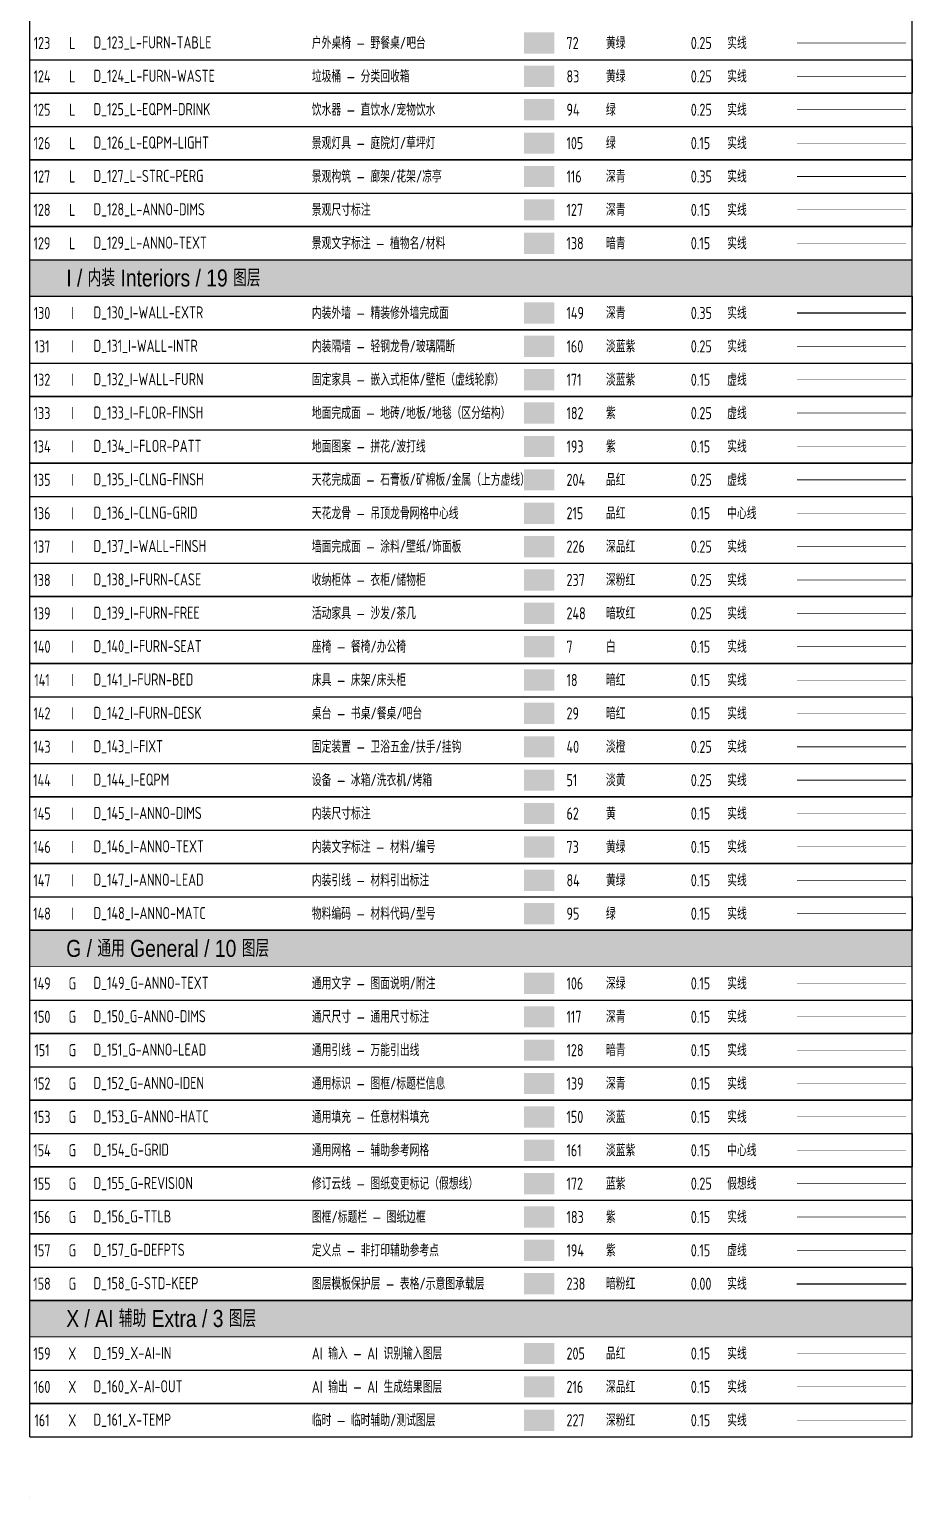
# Model space of a CAD drawing. Header units: metres. Extents: x 0 to 291, y -20 to 1919.
# Drawn here: x -0.2 to 291.2, y -20 to 464 of the extents above; entities that cross this region are included whole.
import ezdxf

# ---------------------------------------------------------------- set-up
doc = ezdxf.new("R2010")
doc.units = ezdxf.units.M
for name, pattern in [('Center', [3, -1, 1, -1]), ('Dashed', [1.5, -1.5]), ('Phantom', [5, -1, 1, -1, 1, -1])]:
    doc.linetypes.add(name, pattern=pattern)
for name, color, linetype, lineweight in [('D_123_L-FURN-TABLE', 72, 'Continuous', 25), ('D_124_L-FURN-WASTE', 83, 'Continuous', 25), ('D_125_L-EQPM-DRINK', 94, 'Continuous', 25), ('D_126_L-EQPM-LIGHT', 105, 'Continuous', 15), ('D_127_L-STRC-PERG', 116, 'Continuous', 35), ('D_128_L-ANNO-DIMS', 127, 'Continuous', 15), ('D_129_L-ANNO-TEXT', 138, 'Continuous', 15), ('D_130_I-WALL-EXTR', 149, 'Continuous', 35), ('D_131_I-WALL-INTR', 160, 'Continuous', 25), ('D_132_I-WALL-FURN', 171, 'Dashed', 15), ('D_133_I-FLOR-FINSH', 182, 'Dashed', 25), ('D_134_I-FLOR-PATT', 193, 'Continuous', 15), ('D_135_I-CLNG-FINSH', 204, 'Dashed', 25), ('D_136_I-CLNG-GRID', 215, 'Center', 15), ('D_137_I-WALL-FINSH', 226, 'Continuous', 25), ('D_138_I-FURN-CASE', 237, 'Continuous', 25), ('D_139_I-FURN-FREE', 248, 'Continuous', 25), ('D_140_I-FURN-SEAT', 7, 'Continuous', 15), ('D_141_I-FURN-BED', 18, 'Continuous', 15), ('D_142_I-FURN-DESK', 29, 'Continuous', 15), ('D_143_I-FIXT', 40, 'Continuous', 25), ('D_144_I-EQPM', 51, 'Continuous', 25), ('D_145_I-ANNO-DIMS', 62, 'Continuous', 15), ('D_146_I-ANNO-TEXT', 73, 'Continuous', 15), ('D_147_I-ANNO-LEAD', 84, 'Continuous', 15), ('D_148_I-ANNO-MATC', 95, 'Continuous', 15), ('D_149_G-ANNO-TEXT', 106, 'Continuous', 15), ('D_150_G-ANNO-DIMS', 117, 'Continuous', 15), ('D_151_G-ANNO-LEAD', 128, 'Continuous', 15), ('D_152_G-ANNO-IDEN', 139, 'Continuous', 15), ('D_153_G-ANNO-HATC', 150, 'Continuous', 15), ('D_154_G-GRID', 161, 'Center', 15), ('D_155_G-REVISION', 172, 'Phantom', 25), ('D_156_G-TTLB', 183, 'Continuous', 15), ('D_157_G-DEFPTS', 194, 'Dashed', 15)]:
    doc.layers.add(name, color=color, linetype=linetype, lineweight=lineweight)
doc.styles.add('DesignMate', font='hzs.shx', dxfattribs={"width": 0.85, "bigfont": 'gbcbig.shx'})
doc.styles.add('DM_GroupTitle', font='tgeng2.shx', dxfattribs={"width": 0.85, "bigfont": 'hzht.shx'})

# ---------------------------------------------------------------- blocks, each defined once
blk = doc.blocks.new('DesignMate_Table')
at = {"color": 250}
for points in [[(0, -1919), (0, 0)], [(291, -1919), (291, 0)], [(0, -1465), (291, -1465)], [(0, -1476), (291, -1476)], [(0, -1487), (291, -1487)], [(0, -1498), (291, -1498)], [(0, -1509), (291, -1509)], [(0, -1520), (291, -1520)], [(0, -1531), (291, -1531)], [(0, -1554), (291, -1554)], [(0, -1565), (291, -1565)], [(0, -1576), (291, -1576)], [(0, -1587), (291, -1587)], [(0, -1598), (291, -1598)], [(0, -1609), (291, -1609)], [(0, -1620), (291, -1620)], [(0, -1631), (291, -1631)], [(0, -1642), (291, -1642)], [(0, -1653), (291, -1653)], [(0, -1664), (291, -1664)], [(0, -1675), (291, -1675)], [(0, -1686), (291, -1686)], [(0, -1697), (291, -1697)], [(0, -1708), (291, -1708)], [(0, -1719), (291, -1719)], [(0, -1730), (291, -1730)], [(0, -1741), (291, -1741)], [(0, -1752), (291, -1752)], [(0, -1775), (291, -1775)], [(0, -1786), (291, -1786)], [(0, -1797), (291, -1797)], [(0, -1808), (291, -1808)], [(0, -1819), (291, -1819)], [(0, -1830), (291, -1830)], [(0, -1841), (291, -1841)], [(0, -1852), (291, -1852)], [(0, -1863), (291, -1863)], [(0, -1874), (291, -1874)], [(0, -1897), (291, -1897)], [(0, -1908), (291, -1908)], [(0, -1919), (291, -1919)]]:
    blk.add_lwpolyline(points, dxfattribs=at)
at = {"color": 9}
for points in [[(0, -1465), (291, -1465), (291, -1476), (0, -1476)], [(0, -1487), (291, -1487), (291, -1498), (0, -1498)], [(0, -1509), (291, -1509), (291, -1520), (0, -1520)], [(0, -1543), (291, -1543), (291, -1554), (0, -1554)], [(0, -1565), (291, -1565), (291, -1576), (0, -1576)], [(0, -1587), (291, -1587), (291, -1598), (0, -1598)], [(0, -1609), (291, -1609), (291, -1620), (0, -1620)], [(0, -1631), (291, -1631), (291, -1642), (0, -1642)], [(0, -1653), (291, -1653), (291, -1664), (0, -1664)], [(0, -1675), (291, -1675), (291, -1686), (0, -1686)], [(0, -1697), (291, -1697), (291, -1708), (0, -1708)], [(0, -1719), (291, -1719), (291, -1730), (0, -1730)], [(0, -1741), (291, -1741), (291, -1752), (0, -1752)], [(0, -1775), (291, -1775), (291, -1786), (0, -1786)], [(0, -1797), (291, -1797), (291, -1808), (0, -1808)], [(0, -1819), (291, -1819), (291, -1830), (0, -1830)], [(0, -1841), (291, -1841), (291, -1852), (0, -1852)], [(0, -1863), (291, -1863), (291, -1874), (0, -1874)], [(0, -1897), (291, -1897), (291, -1908), (0, -1908)]]:
    blk.add_lwpolyline(points, close=True, dxfattribs=at)
at = {"color": 250}
for points, const_width in [([(0, -1543), (291, -1543)], 0.25), ([(0, -1764), (291, -1764)], 0.25), ([(0, -1886), (291, -1886)], 0.25), ([(0, -1919), (291, -1919)], 0.35)]:
    blk.add_lwpolyline(points, dxfattribs=dict(at, const_width=const_width))
at = {"color": 72}
blk.add_solid([(163, -1456), (173, -1456), (163, -1463), (173, -1463)], dxfattribs=at)
at = {"color": 83}
blk.add_solid([(163, -1467), (173, -1467), (163, -1474), (173, -1474)], dxfattribs=at)
at = {"color": 94}
blk.add_solid([(163, -1478), (173, -1478), (163, -1485), (173, -1485)], dxfattribs=at)
at = {"color": 105}
blk.add_solid([(163, -1489), (173, -1489), (163, -1496), (173, -1496)], dxfattribs=at)
at = {"color": 116}
blk.add_solid([(163, -1500), (173, -1500), (163, -1507), (173, -1507)], dxfattribs=at)
at = {"color": 127}
blk.add_solid([(163, -1511), (173, -1511), (163, -1518), (173, -1518)], dxfattribs=at)
at = {"color": 138}
blk.add_solid([(163, -1522), (173, -1522), (163, -1529), (173, -1529)], dxfattribs=at)
at = {"color": 206}
for points in [[(0, -1531), (291, -1531), (0, -1543), (291, -1543)], [(0, -1752), (291, -1752), (0, -1764), (291, -1764)], [(0, -1874), (291, -1874), (0, -1886), (291, -1886)]]:
    blk.add_solid(points, dxfattribs=at)
at = {"color": 149}
blk.add_solid([(163, -1545), (173, -1545), (163, -1552), (173, -1552)], dxfattribs=at)
at = {"color": 160}
blk.add_solid([(163, -1556), (173, -1556), (163, -1563), (173, -1563)], dxfattribs=at)
at = {"color": 171}
blk.add_solid([(163, -1567), (173, -1567), (163, -1574), (173, -1574)], dxfattribs=at)
at = {"color": 182}
blk.add_solid([(163, -1578), (173, -1578), (163, -1585), (173, -1585)], dxfattribs=at)
at = {"color": 193}
blk.add_solid([(163, -1589), (173, -1589), (163, -1596), (173, -1596)], dxfattribs=at)
at = {"color": 204}
blk.add_solid([(163, -1600), (173, -1600), (163, -1607), (173, -1607)], dxfattribs=at)
at = {"color": 215}
blk.add_solid([(163, -1611), (173, -1611), (163, -1618), (173, -1618)], dxfattribs=at)
at = {"color": 226}
blk.add_solid([(163, -1622), (173, -1622), (163, -1629), (173, -1629)], dxfattribs=at)
at = {"color": 237}
blk.add_solid([(163, -1633), (173, -1633), (163, -1640), (173, -1640)], dxfattribs=at)
at = {"color": 248}
blk.add_solid([(163, -1644), (173, -1644), (163, -1651), (173, -1651)], dxfattribs=at)
at = {"color": 7}
blk.add_solid([(163, -1655), (173, -1655), (163, -1662), (173, -1662)], dxfattribs=at)
at = {"color": 18}
blk.add_solid([(163, -1666), (173, -1666), (163, -1673), (173, -1673)], dxfattribs=at)
at = {"color": 29}
blk.add_solid([(163, -1677), (173, -1677), (163, -1684), (173, -1684)], dxfattribs=at)
at = {"color": 40}
blk.add_solid([(163, -1688), (173, -1688), (163, -1695), (173, -1695)], dxfattribs=at)
at = {"color": 51}
blk.add_solid([(163, -1699), (173, -1699), (163, -1706), (173, -1706)], dxfattribs=at)
at = {"color": 62}
blk.add_solid([(163, -1710), (173, -1710), (163, -1717), (173, -1717)], dxfattribs=at)
at = {"color": 73}
blk.add_solid([(163, -1721), (173, -1721), (163, -1728), (173, -1728)], dxfattribs=at)
at = {"color": 84}
blk.add_solid([(163, -1732), (173, -1732), (163, -1739), (173, -1739)], dxfattribs=at)
at = {"color": 95}
blk.add_solid([(163, -1743), (173, -1743), (163, -1750), (173, -1750)], dxfattribs=at)
at = {"color": 106}
blk.add_solid([(163, -1766), (173, -1766), (163, -1773), (173, -1773)], dxfattribs=at)
at = {"color": 117}
blk.add_solid([(163, -1777), (173, -1777), (163, -1784), (173, -1784)], dxfattribs=at)
at = {"color": 128}
blk.add_solid([(163, -1788), (173, -1788), (163, -1795), (173, -1795)], dxfattribs=at)
at = {"color": 139}
blk.add_solid([(163, -1799), (173, -1799), (163, -1806), (173, -1806)], dxfattribs=at)
at = {"color": 150}
blk.add_solid([(163, -1810), (173, -1810), (163, -1817), (173, -1817)], dxfattribs=at)
at = {"color": 161}
blk.add_solid([(163, -1821), (173, -1821), (163, -1828), (173, -1828)], dxfattribs=at)
at = {"color": 172}
blk.add_solid([(163, -1832), (173, -1832), (163, -1839), (173, -1839)], dxfattribs=at)
at = {"color": 183}
blk.add_solid([(163, -1843), (173, -1843), (163, -1850), (173, -1850)], dxfattribs=at)
at = {"color": 194}
blk.add_solid([(163, -1854), (173, -1854), (163, -1861), (173, -1861)], dxfattribs=at)
at = {"color": 238}
blk.add_solid([(163, -1865), (173, -1865), (163, -1872), (173, -1872)], dxfattribs=at)
at = {"color": 205}
blk.add_solid([(163, -1888), (173, -1888), (163, -1895), (173, -1895)], dxfattribs=at)
at = {"color": 216}
blk.add_solid([(163, -1899), (173, -1899), (163, -1906), (173, -1906)], dxfattribs=at)
at = {"color": 227}
blk.add_solid([(163, -1910), (173, -1910), (163, -1917), (173, -1917)], dxfattribs=at)
at = {"layer": 'D_123_L-FURN-TABLE', "color": 72, "linetype": 'Continuous', "const_width": 0.25}
blk.add_lwpolyline([(253, -1459.5), (289, -1459.5)], dxfattribs=at)
at = {"layer": 'D_124_L-FURN-WASTE', "color": 83, "linetype": 'Continuous', "const_width": 0.25}
blk.add_lwpolyline([(253, -1470.5), (289, -1470.5)], dxfattribs=at)
at = {"layer": 'D_125_L-EQPM-DRINK', "color": 94, "linetype": 'Continuous', "const_width": 0.25}
blk.add_lwpolyline([(253, -1481.5), (289, -1481.5)], dxfattribs=at)
at = {"layer": 'D_126_L-EQPM-LIGHT', "color": 105, "linetype": 'Continuous', "const_width": 0.15}
blk.add_lwpolyline([(253, -1492.5), (289, -1492.5)], dxfattribs=at)
at = {"layer": 'D_127_L-STRC-PERG', "color": 116, "linetype": 'Continuous', "const_width": 0.35}
blk.add_lwpolyline([(253, -1503.5), (289, -1503.5)], dxfattribs=at)
at = {"layer": 'D_128_L-ANNO-DIMS', "color": 127, "linetype": 'Continuous', "const_width": 0.15}
blk.add_lwpolyline([(253, -1514.5), (289, -1514.5)], dxfattribs=at)
at = {"layer": 'D_129_L-ANNO-TEXT', "color": 138, "linetype": 'Continuous', "const_width": 0.15}
blk.add_lwpolyline([(253, -1525.5), (289, -1525.5)], dxfattribs=at)
at = {"layer": 'D_130_I-WALL-EXTR', "color": 149, "linetype": 'Continuous', "const_width": 0.35}
blk.add_lwpolyline([(253, -1548.5), (289, -1548.5)], dxfattribs=at)
at = {"layer": 'D_131_I-WALL-INTR', "color": 160, "linetype": 'Continuous', "const_width": 0.25}
blk.add_lwpolyline([(253, -1559.5), (289, -1559.5)], dxfattribs=at)
at = {"layer": 'D_132_I-WALL-FURN', "color": 171, "linetype": 'Dashed', "const_width": 0.15}
blk.add_lwpolyline([(253, -1570.5), (289, -1570.5)], dxfattribs=at)
at = {"layer": 'D_133_I-FLOR-FINSH', "color": 182, "linetype": 'Dashed', "const_width": 0.25}
blk.add_lwpolyline([(253, -1581.5), (289, -1581.5)], dxfattribs=at)
at = {"layer": 'D_134_I-FLOR-PATT', "color": 193, "linetype": 'Continuous', "const_width": 0.15}
blk.add_lwpolyline([(253, -1592.5), (289, -1592.5)], dxfattribs=at)
at = {"layer": 'D_135_I-CLNG-FINSH', "color": 204, "linetype": 'Dashed', "const_width": 0.25}
blk.add_lwpolyline([(253, -1603.5), (289, -1603.5)], dxfattribs=at)
at = {"layer": 'D_136_I-CLNG-GRID', "color": 215, "linetype": 'Center', "const_width": 0.15}
blk.add_lwpolyline([(253, -1614.5), (289, -1614.5)], dxfattribs=at)
at = {"layer": 'D_137_I-WALL-FINSH', "color": 226, "linetype": 'Continuous', "const_width": 0.25}
blk.add_lwpolyline([(253, -1625.5), (289, -1625.5)], dxfattribs=at)
at = {"layer": 'D_138_I-FURN-CASE', "color": 237, "linetype": 'Continuous', "const_width": 0.25}
blk.add_lwpolyline([(253, -1636.5), (289, -1636.5)], dxfattribs=at)
at = {"layer": 'D_139_I-FURN-FREE', "color": 248, "linetype": 'Continuous', "const_width": 0.25}
blk.add_lwpolyline([(253, -1647.5), (289, -1647.5)], dxfattribs=at)
at = {"layer": 'D_140_I-FURN-SEAT', "color": 7, "linetype": 'Continuous', "const_width": 0.15}
blk.add_lwpolyline([(253, -1658.5), (289, -1658.5)], dxfattribs=at)
at = {"layer": 'D_141_I-FURN-BED', "color": 18, "linetype": 'Continuous', "const_width": 0.15}
blk.add_lwpolyline([(253, -1669.5), (289, -1669.5)], dxfattribs=at)
at = {"layer": 'D_142_I-FURN-DESK', "color": 29, "linetype": 'Continuous', "const_width": 0.15}
blk.add_lwpolyline([(253, -1680.5), (289, -1680.5)], dxfattribs=at)
at = {"layer": 'D_143_I-FIXT', "color": 40, "linetype": 'Continuous', "const_width": 0.25}
blk.add_lwpolyline([(253, -1691.5), (289, -1691.5)], dxfattribs=at)
at = {"layer": 'D_144_I-EQPM', "color": 51, "linetype": 'Continuous', "const_width": 0.25}
blk.add_lwpolyline([(253, -1702.5), (289, -1702.5)], dxfattribs=at)
at = {"layer": 'D_145_I-ANNO-DIMS', "color": 62, "linetype": 'Continuous', "const_width": 0.15}
blk.add_lwpolyline([(253, -1713.5), (289, -1713.5)], dxfattribs=at)
at = {"layer": 'D_146_I-ANNO-TEXT', "color": 73, "linetype": 'Continuous', "const_width": 0.15}
blk.add_lwpolyline([(253, -1724.5), (289, -1724.5)], dxfattribs=at)
at = {"layer": 'D_147_I-ANNO-LEAD', "color": 84, "linetype": 'Continuous', "const_width": 0.15}
blk.add_lwpolyline([(253, -1735.5), (289, -1735.5)], dxfattribs=at)
at = {"layer": 'D_148_I-ANNO-MATC', "color": 95, "linetype": 'Continuous', "const_width": 0.15}
blk.add_lwpolyline([(253, -1746.5), (289, -1746.5)], dxfattribs=at)
at = {"layer": 'D_149_G-ANNO-TEXT', "color": 106, "linetype": 'Continuous', "const_width": 0.15}
blk.add_lwpolyline([(253, -1769.5), (289, -1769.5)], dxfattribs=at)
at = {"layer": 'D_150_G-ANNO-DIMS', "color": 117, "linetype": 'Continuous', "const_width": 0.15}
blk.add_lwpolyline([(253, -1780.5), (289, -1780.5)], dxfattribs=at)
at = {"layer": 'D_151_G-ANNO-LEAD', "color": 128, "linetype": 'Continuous', "const_width": 0.15}
blk.add_lwpolyline([(253, -1791.5), (289, -1791.5)], dxfattribs=at)
at = {"layer": 'D_152_G-ANNO-IDEN', "color": 139, "linetype": 'Continuous', "const_width": 0.15}
blk.add_lwpolyline([(253, -1802.5), (289, -1802.5)], dxfattribs=at)
at = {"layer": 'D_153_G-ANNO-HATC', "color": 150, "linetype": 'Continuous', "const_width": 0.15}
blk.add_lwpolyline([(253, -1813.5), (289, -1813.5)], dxfattribs=at)
at = {"layer": 'D_154_G-GRID', "color": 161, "linetype": 'Center', "const_width": 0.15}
blk.add_lwpolyline([(253, -1824.5), (289, -1824.5)], dxfattribs=at)
at = {"layer": 'D_155_G-REVISION', "color": 172, "linetype": 'Phantom', "const_width": 0.25}
blk.add_lwpolyline([(253, -1835.5), (289, -1835.5)], dxfattribs=at)
at = {"layer": 'D_156_G-TTLB', "color": 183, "linetype": 'Continuous', "const_width": 0.15}
blk.add_lwpolyline([(253, -1846.5), (289, -1846.5)], dxfattribs=at)
at = {"layer": 'D_157_G-DEFPTS', "color": 194, "linetype": 'Dashed', "const_width": 0.15}
blk.add_lwpolyline([(253, -1857.5), (289, -1857.5)], dxfattribs=at)
at = {"layer": 'D_158_G-STD-KEEP', "color": 238, "linetype": 'Continuous'}
blk.add_lwpolyline([(253, -1868.5), (289, -1868.5)], dxfattribs=at)
at = {"layer": 'D_159_X-AI-IN', "color": 205, "linetype": 'Continuous', "const_width": 0.15}
blk.add_lwpolyline([(253, -1891.5), (289, -1891.5)], dxfattribs=at)
at = {"layer": 'D_160_X-AI-OUT', "color": 216, "linetype": 'Continuous', "const_width": 0.15}
blk.add_lwpolyline([(253, -1902.5), (289, -1902.5)], dxfattribs=at)
at = {"layer": 'D_161_X-TEMP', "color": 227, "linetype": 'Continuous', "const_width": 0.15}
blk.add_lwpolyline([(253, -1913.5), (289, -1913.5)], dxfattribs=at)
at = {"color": 7}
for s, insert, char_height, attachment_point, style in [('123', (4, -1459.5), 4, 5, 'DesignMate'), ('L', (14, -1459.5), 4, 5, 'DesignMate'), ('72', (177, -1459.5), 4, 4, 'DesignMate'), ('黄绿', (190, -1459.5), 4, 4, 'DesignMate'), ('0.25', (218, -1459.5), 4, 4, 'DesignMate'), ('实线', (230, -1459.5), 4, 4, 'DesignMate'), ('124', (4, -1470.5), 4, 5, 'DesignMate'), ('L', (14, -1470.5), 4, 5, 'DesignMate'), ('83', (177, -1470.5), 4, 4, 'DesignMate'), ('黄绿', (190, -1470.5), 4, 4, 'DesignMate'), ('0.25', (218, -1470.5), 4, 4, 'DesignMate'), ('实线', (230, -1470.5), 4, 4, 'DesignMate'), ('125', (4, -1481.5), 4, 5, 'DesignMate'), ('L', (14, -1481.5), 4, 5, 'DesignMate'), ('94', (177, -1481.5), 4, 4, 'DesignMate'), ('绿', (190, -1481.5), 4, 4, 'DesignMate'), ('0.25', (218, -1481.5), 4, 4, 'DesignMate'), ('实线', (230, -1481.5), 4, 4, 'DesignMate'), ('126', (4, -1492.5), 4, 5, 'DesignMate'), ('L', (14, -1492.5), 4, 5, 'DesignMate'), ('105', (177, -1492.5), 4, 4, 'DesignMate'), ('绿', (190, -1492.5), 4, 4, 'DesignMate'), ('0.15', (218, -1492.5), 4, 4, 'DesignMate'), ('实线', (230, -1492.5), 4, 4, 'DesignMate'), ('127', (4, -1503.5), 4, 5, 'DesignMate'), ('L', (14, -1503.5), 4, 5, 'DesignMate'), ('116', (177, -1503.5), 4, 4, 'DesignMate'), ('深青', (190, -1503.5), 4, 4, 'DesignMate'), ('0.35', (218, -1503.5), 4, 4, 'DesignMate'), ('实线', (230, -1503.5), 4, 4, 'DesignMate'), ('128', (4, -1514.5), 4, 5, 'DesignMate'), ('L', (14, -1514.5), 4, 5, 'DesignMate'), ('127', (177, -1514.5), 4, 4, 'DesignMate'), ('深青', (190, -1514.5), 4, 4, 'DesignMate'), ('0.15', (218, -1514.5), 4, 4, 'DesignMate'), ('实线', (230, -1514.5), 4, 4, 'DesignMate'), ('129', (4, -1525.5), 4, 5, 'DesignMate'), ('L', (14, -1525.5), 4, 5, 'DesignMate'), ('138', (177, -1525.5), 4, 4, 'DesignMate'), ('暗青', (190, -1525.5), 4, 4, 'DesignMate'), ('0.15', (218, -1525.5), 4, 4, 'DesignMate'), ('实线', (230, -1525.5), 4, 4, 'DesignMate'), ('I / 内装 Interiors / 19 图层', (12, -1537), 5.6, 4, 'DM_GroupTitle'), ('130', (4, -1548.5), 4, 5, 'DesignMate'), ('I', (14, -1548.5), 4, 5, 'DesignMate'), ('149', (177, -1548.5), 4, 4, 'DesignMate'), ('深青', (190, -1548.5), 4, 4, 'DesignMate'), ('0.35', (218, -1548.5), 4, 4, 'DesignMate'), ('实线', (230, -1548.5), 4, 4, 'DesignMate'), ('131', (4, -1559.5), 4, 5, 'DesignMate'), ('I', (14, -1559.5), 4, 5, 'DesignMate'), ('160', (177, -1559.5), 4, 4, 'DesignMate'), ('淡蓝紫', (190, -1559.5), 4, 4, 'DesignMate'), ('0.25', (218, -1559.5), 4, 4, 'DesignMate'), ('实线', (230, -1559.5), 4, 4, 'DesignMate'), ('淡蓝紫', (190, -1570.5), 4, 4, 'DesignMate'), ('虚线', (230, -1570.5), 4, 4, 'DesignMate'), ('132', (4, -1570.5), 4, 5, 'DesignMate'), ('I', (14, -1570.5), 4, 5, 'DesignMate'), ('171', (177, -1570.5), 4, 4, 'DesignMate'), ('0.15', (218, -1570.5), 4, 4, 'DesignMate'), ('133', (4, -1581.5), 4, 5, 'DesignMate'), ('I', (14, -1581.5), 4, 5, 'DesignMate'), ('182', (177, -1581.5), 4, 4, 'DesignMate'), ('紫', (190, -1581.5), 4, 4, 'DesignMate'), ('0.25', (218, -1581.5), 4, 4, 'DesignMate'), ('虚线', (230, -1581.5), 4, 4, 'DesignMate'), ('134', (4, -1592.5), 4, 5, 'DesignMate'), ('I', (14, -1592.5), 4, 5, 'DesignMate'), ('193', (177, -1592.5), 4, 4, 'DesignMate'), ('紫', (190, -1592.5), 4, 4, 'DesignMate'), ('0.15', (218, -1592.5), 4, 4, 'DesignMate'), ('实线', (230, -1592.5), 4, 4, 'DesignMate'), ('135', (4, -1603.5), 4, 5, 'DesignMate'), ('I', (14, -1603.5), 4, 5, 'DesignMate'), ('204', (177, -1603.5), 4, 4, 'DesignMate'), ('品红', (190, -1603.5), 4, 4, 'DesignMate'), ('0.25', (218, -1603.5), 4, 4, 'DesignMate'), ('虚线', (230, -1603.5), 4, 4, 'DesignMate'), ('136', (4, -1614.5), 4, 5, 'DesignMate'), ('I', (14, -1614.5), 4, 5, 'DesignMate'), ('215', (177, -1614.5), 4, 4, 'DesignMate'), ('品红', (190, -1614.5), 4, 4, 'DesignMate'), ('0.15', (218, -1614.5), 4, 4, 'DesignMate'), ('中心线', (230, -1614.5), 4, 4, 'DesignMate'), ('137', (4, -1625.5), 4, 5, 'DesignMate'), ('I', (14, -1625.5), 4, 5, 'DesignMate'), ('226', (177, -1625.5), 4, 4, 'DesignMate'), ('深品红', (190, -1625.5), 4, 4, 'DesignMate'), ('0.25', (218, -1625.5), 4, 4, 'DesignMate'), ('实线', (230, -1625.5), 4, 4, 'DesignMate'), ('138', (4, -1636.5), 4, 5, 'DesignMate'), ('I', (14, -1636.5), 4, 5, 'DesignMate'), ('237', (177, -1636.5), 4, 4, 'DesignMate'), ('深粉红', (190, -1636.5), 4, 4, 'DesignMate'), ('0.25', (218, -1636.5), 4, 4, 'DesignMate'), ('实线', (230, -1636.5), 4, 4, 'DesignMate'), ('139', (4, -1647.5), 4, 5, 'DesignMate'), ('I', (14, -1647.5), 4, 5, 'DesignMate'), ('248', (177, -1647.5), 4, 4, 'DesignMate'), ('暗玫红', (190, -1647.5), 4, 4, 'DesignMate'), ('0.25', (218, -1647.5), 4, 4, 'DesignMate'), ('实线', (230, -1647.5), 4, 4, 'DesignMate'), ('140', (4, -1658.5), 4, 5, 'DesignMate'), ('I', (14, -1658.5), 4, 5, 'DesignMate'), ('7', (177, -1658.5), 4, 4, 'DesignMate'), ('白', (190, -1658.5), 4, 4, 'DesignMate'), ('0.15', (218, -1658.5), 4, 4, 'DesignMate'), ('实线', (230, -1658.5), 4, 4, 'DesignMate'), ('141', (4, -1669.5), 4, 5, 'DesignMate'), ('I', (14, -1669.5), 4, 5, 'DesignMate'), ('18', (177, -1669.5), 4, 4, 'DesignMate'), ('暗红', (190, -1669.5), 4, 4, 'DesignMate'), ('0.15', (218, -1669.5), 4, 4, 'DesignMate'), ('实线', (230, -1669.5), 4, 4, 'DesignMate'), ('142', (4, -1680.5), 4, 5, 'DesignMate'), ('I', (14, -1680.5), 4, 5, 'DesignMate'), ('29', (177, -1680.5), 4, 4, 'DesignMate'), ('暗红', (190, -1680.5), 4, 4, 'DesignMate'), ('0.15', (218, -1680.5), 4, 4, 'DesignMate'), ('实线', (230, -1680.5), 4, 4, 'DesignMate'), ('淡橙', (190, -1691.5), 4, 4, 'DesignMate'), ('实线', (230, -1691.5), 4, 4, 'DesignMate'), ('143', (4, -1691.5), 4, 5, 'DesignMate'), ('I', (14, -1691.5), 4, 5, 'DesignMate'), ('40', (177, -1691.5), 4, 4, 'DesignMate'), ('0.25', (218, -1691.5), 4, 4, 'DesignMate'), ('144', (4, -1702.5), 4, 5, 'DesignMate'), ('I', (14, -1702.5), 4, 5, 'DesignMate'), ('51', (177, -1702.5), 4, 4, 'DesignMate'), ('淡黄', (190, -1702.5), 4, 4, 'DesignMate'), ('0.25', (218, -1702.5), 4, 4, 'DesignMate'), ('实线', (230, -1702.5), 4, 4, 'DesignMate'), ('145', (4, -1713.5), 4, 5, 'DesignMate'), ('I', (14, -1713.5), 4, 5, 'DesignMate'), ('62', (177, -1713.5), 4, 4, 'DesignMate'), ('黄', (190, -1713.5), 4, 4, 'DesignMate'), ('0.15', (218, -1713.5), 4, 4, 'DesignMate'), ('实线', (230, -1713.5), 4, 4, 'DesignMate'), ('146', (4, -1724.5), 4, 5, 'DesignMate'), ('I', (14, -1724.5), 4, 5, 'DesignMate'), ('73', (177, -1724.5), 4, 4, 'DesignMate'), ('黄绿', (190, -1724.5), 4, 4, 'DesignMate'), ('0.15', (218, -1724.5), 4, 4, 'DesignMate'), ('实线', (230, -1724.5), 4, 4, 'DesignMate'), ('147', (4, -1735.5), 4, 5, 'DesignMate'), ('I', (14, -1735.5), 4, 5, 'DesignMate'), ('84', (177, -1735.5), 4, 4, 'DesignMate'), ('黄绿', (190, -1735.5), 4, 4, 'DesignMate'), ('0.15', (218, -1735.5), 4, 4, 'DesignMate'), ('实线', (230, -1735.5), 4, 4, 'DesignMate'), ('148', (4, -1746.5), 4, 5, 'DesignMate'), ('I', (14, -1746.5), 4, 5, 'DesignMate'), ('95', (177, -1746.5), 4, 4, 'DesignMate'), ('绿', (190, -1746.5), 4, 4, 'DesignMate'), ('0.15', (218, -1746.5), 4, 4, 'DesignMate'), ('实线', (230, -1746.5), 4, 4, 'DesignMate'), ('G / 通用 General / 10 图层', (12, -1758), 5.6, 4, 'DM_GroupTitle'), ('149', (4, -1769.5), 4, 5, 'DesignMate'), ('G', (14, -1769.5), 4, 5, 'DesignMate'), ('106', (177, -1769.5), 4, 4, 'DesignMate'), ('深绿', (190, -1769.5), 4, 4, 'DesignMate'), ('0.15', (218, -1769.5), 4, 4, 'DesignMate'), ('实线', (230, -1769.5), 4, 4, 'DesignMate'), ('150', (4, -1780.5), 4, 5, 'DesignMate'), ('G', (14, -1780.5), 4, 5, 'DesignMate'), ('117', (177, -1780.5), 4, 4, 'DesignMate'), ('深青', (190, -1780.5), 4, 4, 'DesignMate'), ('0.15', (218, -1780.5), 4, 4, 'DesignMate'), ('实线', (230, -1780.5), 4, 4, 'DesignMate'), ('151', (4, -1791.5), 4, 5, 'DesignMate'), ('G', (14, -1791.5), 4, 5, 'DesignMate'), ('128', (177, -1791.5), 4, 4, 'DesignMate'), ('暗青', (190, -1791.5), 4, 4, 'DesignMate'), ('0.15', (218, -1791.5), 4, 4, 'DesignMate'), ('实线', (230, -1791.5), 4, 4, 'DesignMate'), ('152', (4, -1802.5), 4, 5, 'DesignMate'), ('G', (14, -1802.5), 4, 5, 'DesignMate'), ('139', (177, -1802.5), 4, 4, 'DesignMate'), ('深青', (190, -1802.5), 4, 4, 'DesignMate'), ('0.15', (218, -1802.5), 4, 4, 'DesignMate'), ('实线', (230, -1802.5), 4, 4, 'DesignMate'), ('153', (4, -1813.5), 4, 5, 'DesignMate'), ('G', (14, -1813.5), 4, 5, 'DesignMate'), ('150', (177, -1813.5), 4, 4, 'DesignMate'), ('淡蓝', (190, -1813.5), 4, 4, 'DesignMate'), ('0.15', (218, -1813.5), 4, 4, 'DesignMate'), ('实线', (230, -1813.5), 4, 4, 'DesignMate'), ('154', (4, -1824.5), 4, 5, 'DesignMate'), ('G', (14, -1824.5), 4, 5, 'DesignMate'), ('161', (177, -1824.5), 4, 4, 'DesignMate'), ('淡蓝紫', (190, -1824.5), 4, 4, 'DesignMate'), ('0.15', (218, -1824.5), 4, 4, 'DesignMate'), ('中心线', (230, -1824.5), 4, 4, 'DesignMate'), ('155', (4, -1835.5), 4, 5, 'DesignMate'), ('G', (14, -1835.5), 4, 5, 'DesignMate'), ('172', (177, -1835.5), 4, 4, 'DesignMate'), ('蓝紫', (190, -1835.5), 4, 4, 'DesignMate'), ('0.25', (218, -1835.5), 4, 4, 'DesignMate'), ('假想线', (230, -1835.5), 4, 4, 'DesignMate'), ('实线', (230, -1846.5), 4, 4, 'DesignMate'), ('156', (4, -1846.5), 4, 5, 'DesignMate'), ('G', (14, -1846.5), 4, 5, 'DesignMate'), ('183', (177, -1846.5), 4, 4, 'DesignMate'), ('紫', (190, -1846.5), 4, 4, 'DesignMate'), ('0.15', (218, -1846.5), 4, 4, 'DesignMate'), ('157', (4, -1857.5), 4, 5, 'DesignMate'), ('G', (14, -1857.5), 4, 5, 'DesignMate'), ('194', (177, -1857.5), 4, 4, 'DesignMate'), ('紫', (190, -1857.5), 4, 4, 'DesignMate'), ('0.15', (218, -1857.5), 4, 4, 'DesignMate'), ('虚线', (230, -1857.5), 4, 4, 'DesignMate'), ('158', (4, -1868.5), 4, 5, 'DesignMate'), ('G', (14, -1868.5), 4, 5, 'DesignMate'), ('238', (177, -1868.5), 4, 4, 'DesignMate'), ('暗粉红', (190, -1868.5), 4, 4, 'DesignMate'), ('0.00', (218, -1868.5), 4, 4, 'DesignMate'), ('实线', (230, -1868.5), 4, 4, 'DesignMate'), ('X / AI 辅助 Extra / 3 图层', (12, -1880), 5.6, 4, 'DM_GroupTitle'), ('159', (4, -1891.5), 4, 5, 'DesignMate'), ('X', (14, -1891.5), 4, 5, 'DesignMate'), ('205', (177, -1891.5), 4, 4, 'DesignMate'), ('品红', (190, -1891.5), 4, 4, 'DesignMate'), ('0.15', (218, -1891.5), 4, 4, 'DesignMate'), ('实线', (230, -1891.5), 4, 4, 'DesignMate'), ('160', (4, -1902.5), 4, 5, 'DesignMate'), ('X', (14, -1902.5), 4, 5, 'DesignMate'), ('216', (177, -1902.5), 4, 4, 'DesignMate'), ('深品红', (190, -1902.5), 4, 4, 'DesignMate'), ('0.15', (218, -1902.5), 4, 4, 'DesignMate'), ('实线', (230, -1902.5), 4, 4, 'DesignMate'), ('161', (4, -1913.5), 4, 5, 'DesignMate'), ('X', (14, -1913.5), 4, 5, 'DesignMate'), ('227', (177, -1913.5), 4, 4, 'DesignMate'), ('深粉红', (190, -1913.5), 4, 4, 'DesignMate'), ('0.15', (218, -1913.5), 4, 4, 'DesignMate'), ('实线', (230, -1913.5), 4, 4, 'DesignMate')]:
    blk.add_mtext(s, dxfattribs=dict(at, insert=insert, char_height=char_height, attachment_point=attachment_point, style=style))
at = {"color": 7, "char_height": 4, "attachment_point": 4, "style": 'DesignMate'}
for s, insert, width in [('D_123_L-FURN-TABLE', (21, -1459.5), 70), ('户外桌椅 — 野餐桌/吧台', (93, -1459.5), 68), ('D_124_L-FURN-WASTE', (21, -1470.5), 70), ('垃圾桶 — 分类回收箱', (93, -1470.5), 68), ('D_125_L-EQPM-DRINK', (21, -1481.5), 70), ('饮水器 — 直饮水/宠物饮水', (93, -1481.5), 68), ('D_126_L-EQPM-LIGHT', (21, -1492.5), 70), ('景观灯具 — 庭院灯/草坪灯', (93, -1492.5), 68), ('D_127_L-STRC-PERG', (21, -1503.5), 70), ('景观构筑 — 廊架/花架/凉亭', (93, -1503.5), 68), ('D_128_L-ANNO-DIMS', (21, -1514.5), 70), ('景观尺寸标注', (93, -1514.5), 68), ('D_129_L-ANNO-TEXT', (21, -1525.5), 70), ('景观文字标注 — 植物名/材料', (93, -1525.5), 68), ('D_130_I-WALL-EXTR', (21, -1548.5), 70), ('内装外墙 — 精装修外墙完成面', (93, -1548.5), 68), ('D_131_I-WALL-INTR', (21, -1559.5), 70), ('内装隔墙 — 轻钢龙骨/玻璃隔断', (93, -1559.5), 68), ('固定家具 — 嵌入式柜体/壁柜（虚线轮廓）', (93, -1570.5), 68), ('D_132_I-WALL-FURN', (21, -1570.5), 70), ('D_133_I-FLOR-FINSH', (21, -1581.5), 70), ('地面完成面 — 地砖/地板/地毯（区分结构）', (93, -1581.5), 68), ('D_134_I-FLOR-PATT', (21, -1592.5), 70), ('地面图案 — 拼花/波打线', (93, -1592.5), 68), ('D_135_I-CLNG-FINSH', (21, -1603.5), 70), ('天花完成面 — 石膏板/矿棉板/金属（上方虚线）', (93, -1603.5), 68), ('D_136_I-CLNG-GRID', (21, -1614.5), 70), ('天花龙骨 — 吊顶龙骨网格中心线', (93, -1614.5), 68), ('D_137_I-WALL-FINSH', (21, -1625.5), 70), ('墙面完成面 — 涂料/壁纸/饰面板', (93, -1625.5), 68), ('D_138_I-FURN-CASE', (21, -1636.5), 70), ('收纳柜体 — 衣柜/储物柜', (93, -1636.5), 68), ('D_139_I-FURN-FREE', (21, -1647.5), 70), ('活动家具 — 沙发/茶几', (93, -1647.5), 68), ('D_140_I-FURN-SEAT', (21, -1658.5), 70), ('座椅 — 餐椅/办公椅', (93, -1658.5), 68), ('D_141_I-FURN-BED', (21, -1669.5), 70), ('床具 — 床架/床头柜', (93, -1669.5), 68), ('D_142_I-FURN-DESK', (21, -1680.5), 70), ('桌台 — 书桌/餐桌/吧台', (93, -1680.5), 68), ('固定装置 — 卫浴五金/扶手/挂钩', (93, -1691.5), 68), ('D_143_I-FIXT', (21, -1691.5), 70), ('D_144_I-EQPM', (21, -1702.5), 70), ('设备 — 冰箱/洗衣机/烤箱', (93, -1702.5), 68), ('D_145_I-ANNO-DIMS', (21, -1713.5), 70), ('内装尺寸标注', (93, -1713.5), 68), ('D_146_I-ANNO-TEXT', (21, -1724.5), 70), ('内装文字标注 — 材料/编号', (93, -1724.5), 68), ('D_147_I-ANNO-LEAD', (21, -1735.5), 70), ('内装引线 — 材料引出标注', (93, -1735.5), 68), ('D_148_I-ANNO-MATC', (21, -1746.5), 70), ('物料编码 — 材料代码/型号', (93, -1746.5), 68), ('D_149_G-ANNO-TEXT', (21, -1769.5), 70), ('通用文字 — 图面说明/附注', (93, -1769.5), 68), ('D_150_G-ANNO-DIMS', (21, -1780.5), 70), ('通尺尺寸 — 通用尺寸标注', (93, -1780.5), 68), ('D_151_G-ANNO-LEAD', (21, -1791.5), 70), ('通用引线 — 万能引出线', (93, -1791.5), 68), ('D_152_G-ANNO-IDEN', (21, -1802.5), 70), ('通用标识 — 图框/标题栏信息', (93, -1802.5), 68), ('D_153_G-ANNO-HATC', (21, -1813.5), 70), ('通用填充 — 任意材料填充', (93, -1813.5), 68), ('D_154_G-GRID', (21, -1824.5), 70), ('通用网格 — 辅助参考网格', (93, -1824.5), 68), ('D_155_G-REVISION', (21, -1835.5), 70), ('修订云线 — 图纸变更标记（假想线）', (93, -1835.5), 68), ('图框/标题栏 — 图纸边框', (93, -1846.5), 68), ('D_156_G-TTLB', (21, -1846.5), 70), ('D_157_G-DEFPTS', (21, -1857.5), 70), ('定义点 — 非打印辅助参考点', (93, -1857.5), 68), ('D_158_G-STD-KEEP', (21, -1868.5), 70), ('图层模板保护层 — 表格/示意图承载层', (93, -1868.5), 68), ('D_159_X-AI-IN', (21, -1891.5), 70), ('AI 输入 — AI 识别输入图层', (93, -1891.5), 68), ('D_160_X-AI-OUT', (21, -1902.5), 70), ('AI 输出 — AI 生成结果图层', (93, -1902.5), 68), ('D_161_X-TEMP', (21, -1913.5), 70), ('临时 — 临时辅助/测试图层', (93, -1913.5), 68)]:
    blk.add_mtext(s, dxfattribs=dict(at, insert=insert, width=width))

msp = doc.modelspace()

# ---------------------------------------------------------------- linework, layer by layer
at = {"layer": 'D_G-STD-KEEP'}
msp.add_circle((0, -20), 0.01, dxfattribs=at)

# ---------------------------------------------------------------- block references
msp.add_blockref('DesignMate_Table', (0, 1919))

doc.saveas('drawing.dxf')
